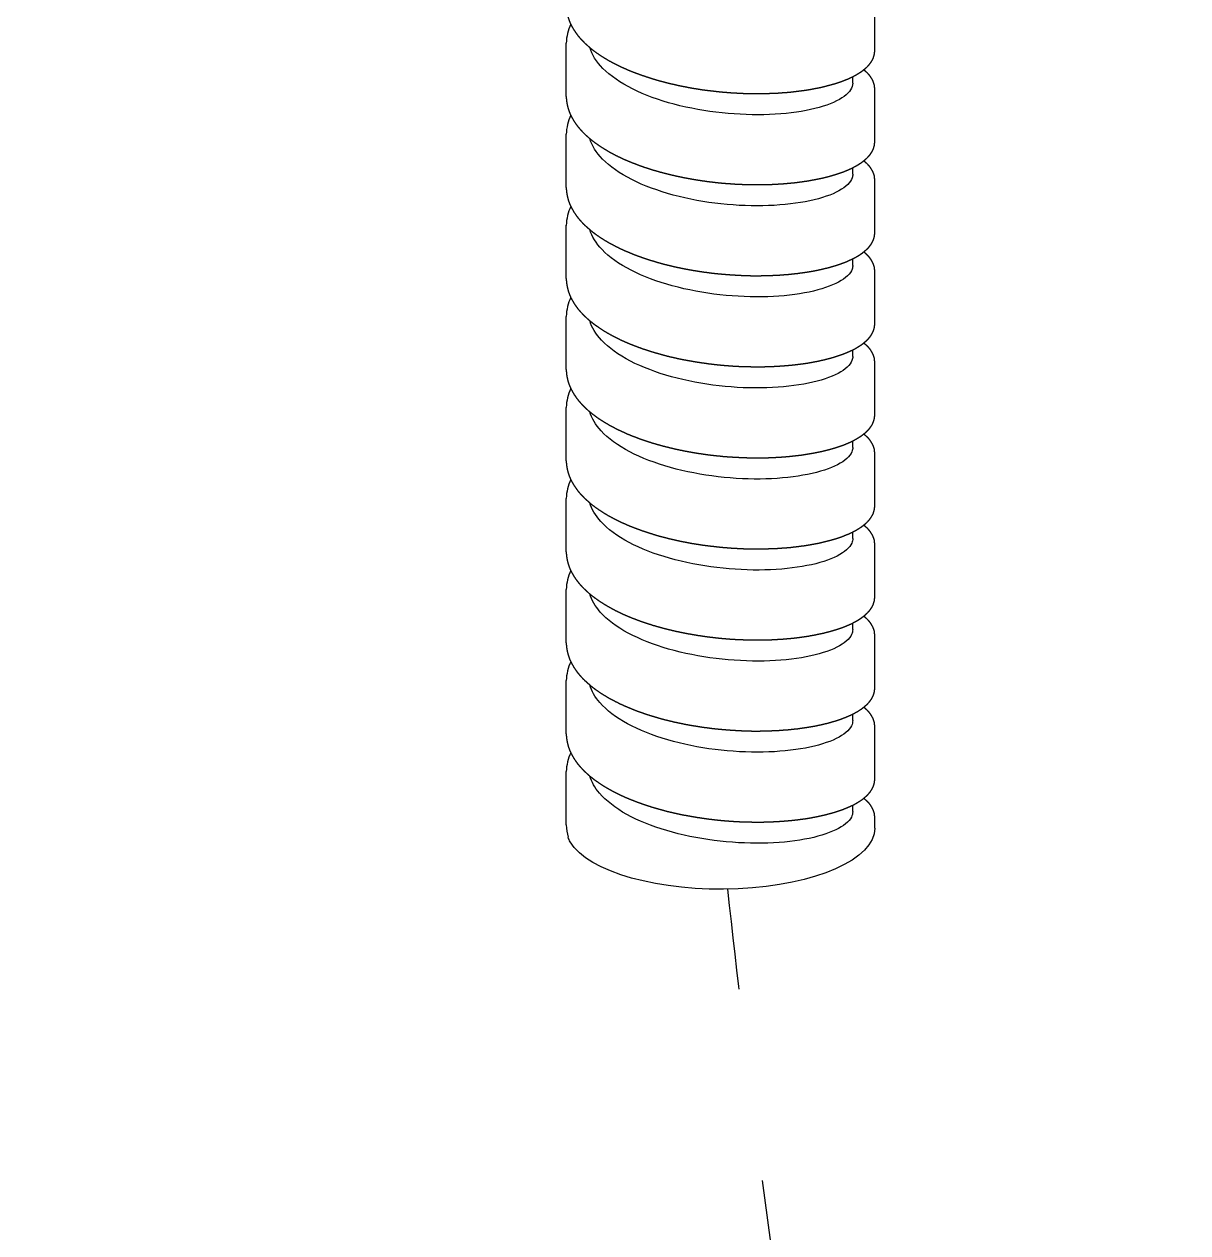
# Model space of a CAD drawing. Header units: millimetres. Extents: x 5066 to 5486, y -1867 to -1273.
# Drawn here: x 5224.64 to 5235.2, y -1624.39 to -1613.42 of the extents above; entities that cross this region are included whole.
import ezdxf

# ---------------------------------------------------------------- set-up
doc = ezdxf.new("R2010")
doc.units = ezdxf.units.MM
doc.header["$LTSCALE"] = 7
doc.header["$MEASUREMENT"] = 0
doc.linetypes.add('CENTER', pattern=[2, 1.25, -0.25, 0.25, -0.25])
doc.layers.add('CL', color=1, linetype='CENTER')
doc.layers.add('DWG', color=7, linetype='CONTINUOUS')

msp = doc.modelspace()

# ---------------------------------------------------------------- linework, layer by layer
at = {"layer": 'CL', "color": 1, "linetype": 'CENTER'}
msp.add_spline([(5221.619, -1755.515), (5224.422, -1775.942), (5253.464, -1764.616), (5258.08, -1696.791), (5231.299, -1623.625), (5231.025, -1621.271)], degree=3, dxfattribs=at)
at = {"layer": 'DWG'}
for p, q in [((5232.359, -1613.662), (5232.359, -1613.179)), ((5229.559, -1614.076), (5229.559, -1613.592)), ((5232.159, -1613.956), (5232.159, -1613.896)), ((5232.359, -1614.489), (5232.359, -1614.006)), ((5229.559, -1614.902), (5229.559, -1614.419)), ((5232.159, -1614.782), (5232.159, -1614.723)), ((5232.359, -1615.316), (5232.359, -1614.832)), ((5229.559, -1615.729), (5229.559, -1615.245)), ((5232.159, -1615.609), (5232.159, -1615.549)), ((5232.359, -1616.142), (5232.359, -1615.659)), ((5229.559, -1616.555), (5229.559, -1616.072)), ((5232.159, -1616.435), (5232.159, -1616.376)), ((5232.359, -1616.969), (5232.359, -1616.485)), ((5229.559, -1617.382), (5229.559, -1616.899)), ((5232.159, -1617.262), (5232.159, -1617.202)), ((5232.359, -1617.795), (5232.359, -1617.312)), ((5229.559, -1618.209), (5229.559, -1617.725)), ((5232.159, -1618.089), (5232.159, -1618.029)), ((5232.359, -1618.622), (5232.359, -1618.139)), ((5229.559, -1619.035), (5229.559, -1618.552)), ((5232.159, -1618.915), (5232.159, -1618.856)), ((5232.359, -1619.449), (5232.359, -1618.965)), ((5229.559, -1619.862), (5229.559, -1619.378)), ((5232.159, -1619.742), (5232.159, -1619.682)), ((5232.359, -1620.275), (5232.359, -1619.792)), ((5229.559, -1620.688), (5229.559, -1620.205)), ((5232.159, -1620.568), (5232.159, -1620.509)), ((5232.359, -1620.718), (5232.359, -1620.618))]:
    msp.add_line(p, q, dxfattribs=at)
for centre, radius, start, end in [((5229.959, -1613.596), 0.4, 153.9251, 179.4088), ((5229.959, -1614.423), 0.4, 153.9251, 179.4088), ((5229.959, -1615.25), 0.4, 153.9251, 179.4088), ((5229.959, -1616.076), 0.4, 153.9251, 179.4088), ((5229.959, -1616.903), 0.4, 153.9251, 179.4088), ((5229.959, -1617.729), 0.4, 153.9251, 179.4088), ((5229.959, -1618.556), 0.4, 153.9251, 179.4088), ((5229.959, -1619.383), 0.4, 153.9251, 179.4088), ((5229.959, -1620.209), 0.4, 153.9251, 179.4088), ((5229.941, -1620.687), 0.382, 180.1448, 197.3432)]:
    msp.add_arc(centre, radius, start, end, dxfattribs=at)
at = {"layer": 'DWG', "extrusion": (0, 0, -1)}
msp.add_ellipse((5230.959, -1620.718), major_axis=(-1.4, 0), ratio=0.395546, start_param=3.141593, end_param=6.056049, dxfattribs=at)
at = {"layer": 'DWG'}
for points, degree, knots in [([(5229.559, -1613.249), (5229.559, -1613.268), (5229.561, -1613.287), (5229.563, -1613.305), (5229.567, -1613.324), (5229.571, -1613.343), (5229.576, -1613.361), (5229.582, -1613.38), (5229.589, -1613.398), (5229.597, -1613.416), (5229.606, -1613.434), (5229.616, -1613.452), (5229.626, -1613.469), (5229.638, -1613.487), (5229.65, -1613.504), (5229.663, -1613.522), (5229.677, -1613.539), (5229.692, -1613.556), (5229.708, -1613.572), (5229.724, -1613.589), (5229.742, -1613.605), (5229.76, -1613.621), (5229.778, -1613.637), (5229.798, -1613.653), (5229.818, -1613.668), (5229.839, -1613.683), (5229.86, -1613.697), (5229.882, -1613.712), (5229.905, -1613.726), (5229.928, -1613.74), (5229.952, -1613.754), (5229.977, -1613.767), (5230.002, -1613.78), (5230.028, -1613.793), (5230.054, -1613.806), (5230.081, -1613.818), (5230.108, -1613.83), (5230.136, -1613.842), (5230.165, -1613.853), (5230.194, -1613.865), (5230.223, -1613.875), (5230.253, -1613.886), (5230.284, -1613.896), (5230.315, -1613.906), (5230.346, -1613.916), (5230.378, -1613.926), (5230.41, -1613.935), (5230.442, -1613.943), (5230.475, -1613.952), (5230.508, -1613.96), (5230.541, -1613.967), (5230.574, -1613.975), (5230.607, -1613.982), (5230.641, -1613.988), (5230.675, -1613.995), (5230.709, -1614.001), (5230.743, -1614.006), (5230.777, -1614.012), (5230.812, -1614.017), (5230.846, -1614.021), (5230.881, -1614.025), (5230.915, -1614.029), (5230.95, -1614.033), (5230.984, -1614.036), (5231.022, -1614.039), (5231.059, -1614.042), (5231.096, -1614.044), (5231.133, -1614.046), (5231.17, -1614.048), (5231.207, -1614.049), (5231.243, -1614.049), (5231.28, -1614.05), (5231.316, -1614.05), (5231.352, -1614.049), (5231.387, -1614.048), (5231.422, -1614.047), (5231.457, -1614.046), (5231.492, -1614.044), (5231.526, -1614.041), (5231.56, -1614.039), (5231.593, -1614.036), (5231.626, -1614.032), (5231.658, -1614.028), (5231.69, -1614.024), (5231.722, -1614.02), (5231.753, -1614.015), (5231.783, -1614.01), (5231.812, -1614.004), (5231.841, -1613.999), (5231.87, -1613.993), (5231.898, -1613.986), (5231.925, -1613.979), (5231.952, -1613.972), (5231.977, -1613.965), (5232.003, -1613.958), (5232.027, -1613.95), (5232.051, -1613.942), (5232.074, -1613.933), (5232.096, -1613.924), (5232.117, -1613.916), (5232.138, -1613.906), (5232.158, -1613.897), (5232.177, -1613.887), (5232.195, -1613.877), (5232.212, -1613.866), (5232.229, -1613.856), (5232.245, -1613.845), (5232.259, -1613.834), (5232.273, -1613.822), (5232.286, -1613.811), (5232.298, -1613.799), (5232.309, -1613.786), (5232.318, -1613.775), (5232.326, -1613.763), (5232.334, -1613.751), (5232.34, -1613.739), (5232.346, -1613.727), (5232.35, -1613.714), (5232.354, -1613.701), (5232.357, -1613.688), (5232.358, -1613.675), (5232.359, -1613.662)], 1, [0, 0, 0.175845, 0.351689, 0.527534, 0.703378, 0.879223, 1.055067, 1.230912, 1.406757, 1.582601, 1.758446, 1.93429, 2.110135, 2.287598, 2.465062, 2.642525, 2.819989, 2.997452, 3.174916, 3.35238, 3.529843, 3.707307, 3.88477, 4.062234, 4.239697, 4.41456, 4.589423, 4.764285, 4.939148, 5.114011, 5.288874, 5.463736, 5.638599, 5.813462, 5.988325, 6.163187, 6.33805, 6.512913, 6.688138, 6.863362, 7.038587, 7.213812, 7.389037, 7.564262, 7.739487, 7.914711, 8.089936, 8.265161, 8.440386, 8.615611, 8.790836, 8.964126, 9.137416, 9.310706, 9.483996, 9.657286, 9.830576, 10.003866, 10.177156, 10.350446, 10.523736, 10.697026, 10.870316, 11.043606, 11.230218, 11.41683, 11.603442, 11.790054, 11.976666, 12.163278, 12.349889, 12.536501, 12.723113, 12.909725, 13.096337, 13.282949, 13.469353, 13.655757, 13.842161, 14.028565, 14.214969, 14.401374, 14.587778, 14.774182, 14.960586, 15.14699, 15.333394, 15.519798, 15.707045, 15.894291, 16.081538, 16.268784, 16.456031, 16.643277, 16.830524, 17.01777, 17.205017, 17.392263, 17.57951, 17.766756, 17.957056, 18.147355, 18.337654, 18.527954, 18.718253, 18.908552, 19.098852, 19.289151, 19.47945, 19.66975, 19.860049, 20.050348, 20.222322, 20.394295, 20.566269, 20.738242, 20.910216, 21.082189, 21.254163, 21.426136, 21.59811, 21.770083, 21.770083]), ([(5232.159, -1613.956), (5232.159, -1613.965), (5232.151, -1614.017), (5232.063, -1614.108), (5231.795, -1614.203), (5231.415, -1614.25), (5230.973, -1614.236), (5230.529, -1614.157), (5230.143, -1614.016), (5229.877, -1613.834), (5229.791, -1613.697), (5229.772, -1613.632)], 3, [58.612776, 58.612776, 58.612776, 58.612776, 58.695837, 59.064993, 59.434149, 59.803305, 60.172462, 60.541618, 60.910774, 61.27993, 61.606565, 61.606565, 61.606565, 61.606565]), ([(5232.359, -1614.006), (5232.358, -1613.993), (5232.357, -1613.981), (5232.355, -1613.969), (5232.351, -1613.957), (5232.347, -1613.945), (5232.342, -1613.933), (5232.336, -1613.921), (5232.329, -1613.91), (5232.322, -1613.899), (5232.314, -1613.888), (5232.305, -1613.877), (5232.295, -1613.866), (5232.283, -1613.855), (5232.271, -1613.844), (5232.259, -1613.834)], 1, [0, 0, 0.162538, 0.325076, 0.487615, 0.650153, 0.812691, 0.975229, 1.137767, 1.300306, 1.462844, 1.625382, 1.78792, 1.964575, 2.141229, 2.317883, 2.4851, 2.4851]), ([(5229.559, -1614.076), (5229.559, -1614.094), (5229.561, -1614.113), (5229.563, -1614.132), (5229.567, -1614.151), (5229.571, -1614.169), (5229.576, -1614.188), (5229.582, -1614.206), (5229.589, -1614.224), (5229.597, -1614.243), (5229.606, -1614.261), (5229.616, -1614.278), (5229.626, -1614.296), (5229.638, -1614.314), (5229.65, -1614.331), (5229.663, -1614.348), (5229.677, -1614.365), (5229.692, -1614.382), (5229.708, -1614.399), (5229.724, -1614.415), (5229.742, -1614.432), (5229.76, -1614.448), (5229.778, -1614.464), (5229.798, -1614.479), (5229.818, -1614.494), (5229.839, -1614.509), (5229.86, -1614.524), (5229.882, -1614.538), (5229.905, -1614.552), (5229.928, -1614.566), (5229.952, -1614.58), (5229.977, -1614.594), (5230.002, -1614.607), (5230.028, -1614.62), (5230.054, -1614.632), (5230.081, -1614.645), (5230.108, -1614.657), (5230.136, -1614.668), (5230.165, -1614.68), (5230.194, -1614.691), (5230.223, -1614.702), (5230.253, -1614.713), (5230.284, -1614.723), (5230.315, -1614.733), (5230.346, -1614.743), (5230.378, -1614.752), (5230.41, -1614.761), (5230.442, -1614.77), (5230.475, -1614.778), (5230.508, -1614.786), (5230.541, -1614.794), (5230.574, -1614.801), (5230.607, -1614.808), (5230.641, -1614.815), (5230.675, -1614.821), (5230.709, -1614.827), (5230.743, -1614.833), (5230.777, -1614.838), (5230.812, -1614.843), (5230.846, -1614.848), (5230.881, -1614.852), (5230.915, -1614.856), (5230.95, -1614.86), (5230.984, -1614.863), (5231.022, -1614.866), (5231.059, -1614.868), (5231.096, -1614.871), (5231.133, -1614.873), (5231.17, -1614.874), (5231.207, -1614.875), (5231.243, -1614.876), (5231.28, -1614.876), (5231.316, -1614.876), (5231.352, -1614.876), (5231.387, -1614.875), (5231.422, -1614.874), (5231.457, -1614.872), (5231.492, -1614.87), (5231.526, -1614.868), (5231.56, -1614.865), (5231.593, -1614.862), (5231.626, -1614.859), (5231.658, -1614.855), (5231.69, -1614.851), (5231.722, -1614.846), (5231.753, -1614.842), (5231.783, -1614.836), (5231.812, -1614.831), (5231.841, -1614.825), (5231.87, -1614.819), (5231.898, -1614.813), (5231.925, -1614.806), (5231.952, -1614.799), (5231.977, -1614.792), (5232.003, -1614.784), (5232.027, -1614.776), (5232.051, -1614.768), (5232.074, -1614.76), (5232.096, -1614.751), (5232.117, -1614.742), (5232.138, -1614.733), (5232.158, -1614.723), (5232.177, -1614.713), (5232.195, -1614.703), (5232.212, -1614.693), (5232.229, -1614.682), (5232.245, -1614.671), (5232.259, -1614.66), (5232.273, -1614.649), (5232.286, -1614.637), (5232.298, -1614.625), (5232.309, -1614.613), (5232.318, -1614.602), (5232.326, -1614.59), (5232.334, -1614.578), (5232.34, -1614.566), (5232.346, -1614.553), (5232.35, -1614.541), (5232.354, -1614.528), (5232.357, -1614.515), (5232.358, -1614.502), (5232.359, -1614.489)], 1, [0, 0, 0.175845, 0.351689, 0.527534, 0.703379, 0.879223, 1.055068, 1.230913, 1.406757, 1.582602, 1.758447, 1.934291, 2.110136, 2.2876, 2.465063, 2.642527, 2.81999, 2.997454, 3.174917, 3.352381, 3.529844, 3.707308, 3.884771, 4.062235, 4.239698, 4.414561, 4.589424, 4.764287, 4.939149, 5.114012, 5.288875, 5.463738, 5.6386, 5.813463, 5.988326, 6.163189, 6.338051, 6.512914, 6.688139, 6.863364, 7.038589, 7.213813, 7.389038, 7.564263, 7.739488, 7.914713, 8.089938, 8.265162, 8.440387, 8.615612, 8.790837, 8.964127, 9.137417, 9.310707, 9.483997, 9.657287, 9.830577, 10.003867, 10.177157, 10.350447, 10.523737, 10.697027, 10.870317, 11.043607, 11.230219, 11.416831, 11.603443, 11.790055, 11.976667, 12.163279, 12.349891, 12.536503, 12.723115, 12.909726, 13.096338, 13.28295, 13.469354, 13.655758, 13.842163, 14.028567, 14.214971, 14.401375, 14.587779, 14.774183, 14.960587, 15.146991, 15.333395, 15.5198, 15.707046, 15.894293, 16.081539, 16.268786, 16.456032, 16.643279, 16.830525, 17.017772, 17.205018, 17.392265, 17.579511, 17.766758, 17.957057, 18.147356, 18.337656, 18.527955, 18.718254, 18.908554, 19.098853, 19.289152, 19.479452, 19.669751, 19.86005, 20.05035, 20.222323, 20.394296, 20.56627, 20.738243, 20.910217, 21.08219, 21.254163, 21.426137, 21.59811, 21.770083, 21.770083]), ([(5232.159, -1614.782), (5232.159, -1614.793), (5232.151, -1614.845), (5232.059, -1614.937), (5231.788, -1615.031), (5231.406, -1615.077), (5230.963, -1615.062), (5230.52, -1614.981), (5230.136, -1614.839), (5229.875, -1614.658), (5229.791, -1614.522), (5229.772, -1614.458)], 3, [52.329591, 52.329591, 52.329591, 52.329591, 52.420181, 52.789337, 53.158494, 53.52765, 53.896806, 54.265962, 54.635118, 55.004275, 55.32338, 55.32338, 55.32338, 55.32338]), ([(5232.359, -1614.832), (5232.358, -1614.82), (5232.357, -1614.807), (5232.355, -1614.795), (5232.351, -1614.783), (5232.347, -1614.771), (5232.342, -1614.759), (5232.336, -1614.748), (5232.329, -1614.736), (5232.322, -1614.725), (5232.314, -1614.714), (5232.305, -1614.704), (5232.295, -1614.692), (5232.283, -1614.681), (5232.271, -1614.671), (5232.259, -1614.661)], 1, [0, 0, 0.162538, 0.325077, 0.487615, 0.650153, 0.812691, 0.97523, 1.137768, 1.300306, 1.462845, 1.625383, 1.787921, 1.964576, 2.14123, 2.317884, 2.4851, 2.4851]), ([(5229.559, -1614.902), (5229.559, -1614.921), (5229.561, -1614.94), (5229.563, -1614.958), (5229.567, -1614.977), (5229.571, -1614.996), (5229.576, -1615.014), (5229.582, -1615.033), (5229.589, -1615.051), (5229.597, -1615.069), (5229.606, -1615.087), (5229.616, -1615.105), (5229.626, -1615.123), (5229.638, -1615.14), (5229.65, -1615.158), (5229.663, -1615.175), (5229.677, -1615.192), (5229.692, -1615.209), (5229.708, -1615.226), (5229.724, -1615.242), (5229.742, -1615.258), (5229.76, -1615.274), (5229.778, -1615.29), (5229.798, -1615.306), (5229.818, -1615.321), (5229.839, -1615.336), (5229.86, -1615.35), (5229.882, -1615.365), (5229.905, -1615.379), (5229.928, -1615.393), (5229.952, -1615.407), (5229.977, -1615.42), (5230.002, -1615.433), (5230.028, -1615.446), (5230.054, -1615.459), (5230.081, -1615.471), (5230.108, -1615.483), (5230.136, -1615.495), (5230.165, -1615.507), (5230.194, -1615.518), (5230.223, -1615.529), (5230.253, -1615.539), (5230.284, -1615.55), (5230.315, -1615.56), (5230.346, -1615.569), (5230.378, -1615.579), (5230.41, -1615.588), (5230.442, -1615.597), (5230.475, -1615.605), (5230.508, -1615.613), (5230.541, -1615.621), (5230.574, -1615.628), (5230.607, -1615.635), (5230.641, -1615.642), (5230.675, -1615.648), (5230.709, -1615.654), (5230.743, -1615.659), (5230.777, -1615.665), (5230.812, -1615.67), (5230.846, -1615.674), (5230.881, -1615.679), (5230.915, -1615.683), (5230.95, -1615.686), (5230.984, -1615.689), (5231.022, -1615.692), (5231.059, -1615.695), (5231.096, -1615.697), (5231.133, -1615.699), (5231.17, -1615.701), (5231.207, -1615.702), (5231.243, -1615.703), (5231.28, -1615.703), (5231.316, -1615.703), (5231.352, -1615.702), (5231.387, -1615.702), (5231.422, -1615.7), (5231.457, -1615.699), (5231.492, -1615.697), (5231.526, -1615.694), (5231.56, -1615.692), (5231.593, -1615.689), (5231.626, -1615.685), (5231.658, -1615.682), (5231.69, -1615.677), (5231.722, -1615.673), (5231.753, -1615.668), (5231.783, -1615.663), (5231.812, -1615.658), (5231.841, -1615.652), (5231.87, -1615.646), (5231.898, -1615.639), (5231.925, -1615.633), (5231.952, -1615.626), (5231.977, -1615.618), (5232.003, -1615.611), (5232.027, -1615.603), (5232.051, -1615.595), (5232.074, -1615.586), (5232.096, -1615.578), (5232.117, -1615.569), (5232.138, -1615.559), (5232.158, -1615.55), (5232.177, -1615.54), (5232.195, -1615.53), (5232.212, -1615.52), (5232.229, -1615.509), (5232.245, -1615.498), (5232.259, -1615.487), (5232.273, -1615.475), (5232.286, -1615.464), (5232.298, -1615.452), (5232.309, -1615.44), (5232.318, -1615.428), (5232.326, -1615.417), (5232.334, -1615.405), (5232.34, -1615.392), (5232.346, -1615.38), (5232.35, -1615.367), (5232.354, -1615.355), (5232.357, -1615.342), (5232.358, -1615.329), (5232.359, -1615.316)], 1, [0, 0, 0.175845, 0.35169, 0.527534, 0.703379, 0.879224, 1.055069, 1.230913, 1.406758, 1.582603, 1.758448, 1.934292, 2.110137, 2.287601, 2.465064, 2.642528, 2.819991, 2.997455, 3.174918, 3.352382, 3.529846, 3.707309, 3.884773, 4.062236, 4.2397, 4.414562, 4.589425, 4.764288, 4.939151, 5.114013, 5.288876, 5.463739, 5.638602, 5.813464, 5.988327, 6.16319, 6.338053, 6.512915, 6.68814, 6.863365, 7.03859, 7.213815, 7.389039, 7.564264, 7.739489, 7.914714, 8.089939, 8.265164, 8.440388, 8.615613, 8.790838, 8.964128, 9.137418, 9.310708, 9.483998, 9.657288, 9.830578, 10.003868, 10.177158, 10.350448, 10.523739, 10.697029, 10.870319, 11.043609, 11.230221, 11.416832, 11.603444, 11.790056, 11.976668, 12.16328, 12.349892, 12.536504, 12.723116, 12.909728, 13.09634, 13.282951, 13.469356, 13.65576, 13.842164, 14.028568, 14.214972, 14.401376, 14.58778, 14.774184, 14.960588, 15.146993, 15.333397, 15.519801, 15.707047, 15.894294, 16.08154, 16.268787, 16.456033, 16.64328, 16.830526, 17.017773, 17.205019, 17.392266, 17.579512, 17.766759, 17.957058, 18.147358, 18.337657, 18.527956, 18.718256, 18.908555, 19.098854, 19.289154, 19.479453, 19.669752, 19.860052, 20.050351, 20.222324, 20.394297, 20.566271, 20.738244, 20.910217, 21.08219, 21.254164, 21.426137, 21.59811, 21.770083, 21.770083]), ([(5232.159, -1615.609), (5232.159, -1615.62), (5232.15, -1615.674), (5232.055, -1615.766), (5231.781, -1615.859), (5231.397, -1615.904), (5230.954, -1615.887), (5230.511, -1615.805), (5230.129, -1615.662), (5229.873, -1615.481), (5229.79, -1615.347), (5229.772, -1615.285)], 3, [46.046406, 46.046406, 46.046406, 46.046406, 46.144526, 46.513682, 46.882838, 47.251994, 47.621151, 47.990307, 48.359463, 48.728619, 49.040194, 49.040194, 49.040194, 49.040194]), ([(5232.359, -1615.659), (5232.358, -1615.646), (5232.357, -1615.634), (5232.355, -1615.622), (5232.351, -1615.61), (5232.347, -1615.598), (5232.342, -1615.586), (5232.336, -1615.574), (5232.329, -1615.563), (5232.322, -1615.552), (5232.314, -1615.541), (5232.305, -1615.53), (5232.295, -1615.519), (5232.283, -1615.508), (5232.271, -1615.497), (5232.259, -1615.487)], 1, [0, 0, 0.162538, 0.325077, 0.487615, 0.650153, 0.812692, 0.97523, 1.137769, 1.300307, 1.462845, 1.625384, 1.787922, 1.964576, 2.141231, 2.317885, 2.4851, 2.4851]), ([(5229.559, -1615.729), (5229.559, -1615.748), (5229.561, -1615.766), (5229.563, -1615.785), (5229.567, -1615.804), (5229.571, -1615.822), (5229.576, -1615.841), (5229.582, -1615.859), (5229.589, -1615.878), (5229.597, -1615.896), (5229.606, -1615.914), (5229.616, -1615.932), (5229.626, -1615.949), (5229.638, -1615.967), (5229.65, -1615.984), (5229.663, -1616.002), (5229.677, -1616.019), (5229.692, -1616.035), (5229.708, -1616.052), (5229.724, -1616.069), (5229.742, -1616.085), (5229.76, -1616.101), (5229.778, -1616.117), (5229.798, -1616.132), (5229.818, -1616.148), (5229.839, -1616.162), (5229.86, -1616.177), (5229.882, -1616.192), (5229.905, -1616.206), (5229.928, -1616.22), (5229.952, -1616.233), (5229.977, -1616.247), (5230.002, -1616.26), (5230.028, -1616.273), (5230.054, -1616.286), (5230.081, -1616.298), (5230.108, -1616.31), (5230.136, -1616.322), (5230.165, -1616.333), (5230.194, -1616.344), (5230.223, -1616.355), (5230.253, -1616.366), (5230.284, -1616.376), (5230.315, -1616.386), (5230.346, -1616.396), (5230.378, -1616.405), (5230.41, -1616.414), (5230.442, -1616.423), (5230.475, -1616.432), (5230.508, -1616.44), (5230.541, -1616.447), (5230.574, -1616.455), (5230.607, -1616.462), (5230.641, -1616.468), (5230.675, -1616.474), (5230.709, -1616.48), (5230.743, -1616.486), (5230.777, -1616.491), (5230.812, -1616.496), (5230.846, -1616.501), (5230.881, -1616.505), (5230.915, -1616.509), (5230.95, -1616.513), (5230.984, -1616.516), (5231.022, -1616.519), (5231.059, -1616.522), (5231.096, -1616.524), (5231.133, -1616.526), (5231.17, -1616.527), (5231.207, -1616.528), (5231.243, -1616.529), (5231.28, -1616.53), (5231.316, -1616.529), (5231.352, -1616.529), (5231.387, -1616.528), (5231.422, -1616.527), (5231.457, -1616.525), (5231.492, -1616.523), (5231.526, -1616.521), (5231.56, -1616.518), (5231.593, -1616.515), (5231.626, -1616.512), (5231.658, -1616.508), (5231.69, -1616.504), (5231.722, -1616.5), (5231.753, -1616.495), (5231.783, -1616.49), (5231.812, -1616.484), (5231.841, -1616.479), (5231.87, -1616.472), (5231.898, -1616.466), (5231.925, -1616.459), (5231.952, -1616.452), (5231.977, -1616.445), (5232.003, -1616.437), (5232.027, -1616.429), (5232.051, -1616.421), (5232.074, -1616.413), (5232.096, -1616.404), (5232.117, -1616.395), (5232.138, -1616.386), (5232.158, -1616.377), (5232.177, -1616.367), (5232.195, -1616.357), (5232.212, -1616.346), (5232.229, -1616.336), (5232.245, -1616.325), (5232.259, -1616.314), (5232.273, -1616.302), (5232.286, -1616.29), (5232.298, -1616.278), (5232.309, -1616.266), (5232.318, -1616.255), (5232.326, -1616.243), (5232.334, -1616.231), (5232.34, -1616.219), (5232.346, -1616.207), (5232.35, -1616.194), (5232.354, -1616.181), (5232.357, -1616.168), (5232.358, -1616.155), (5232.359, -1616.142)], 1, [0, 0, 0.175845, 0.35169, 0.527535, 0.703379, 0.879224, 1.055069, 1.230914, 1.406759, 1.582604, 1.758449, 1.934294, 2.110138, 2.287602, 2.465065, 2.642529, 2.819993, 2.997456, 3.17492, 3.352383, 3.529847, 3.70731, 3.884774, 4.062237, 4.239701, 4.414564, 4.589426, 4.764289, 4.939152, 5.114015, 5.288877, 5.46374, 5.638603, 5.813466, 5.988328, 6.163191, 6.338054, 6.512917, 6.688141, 6.863366, 7.038591, 7.213816, 7.389041, 7.564265, 7.73949, 7.914715, 8.08994, 8.265165, 8.44039, 8.615614, 8.790839, 8.964129, 9.137419, 9.310709, 9.483999, 9.65729, 9.83058, 10.00387, 10.17716, 10.35045, 10.52374, 10.69703, 10.87032, 11.04361, 11.230222, 11.416834, 11.603446, 11.790057, 11.976669, 12.163281, 12.349893, 12.536505, 12.723117, 12.909729, 13.096341, 13.282953, 13.469357, 13.655761, 13.842165, 14.028569, 14.214973, 14.401377, 14.587781, 14.774186, 14.96059, 15.146994, 15.333398, 15.519802, 15.707049, 15.894295, 16.081542, 16.268788, 16.456035, 16.643281, 16.830528, 17.017774, 17.205021, 17.392267, 17.579514, 17.76676, 17.957059, 18.147359, 18.337658, 18.527957, 18.718257, 18.908556, 19.098855, 19.289155, 19.479454, 19.669753, 19.860053, 20.050352, 20.222325, 20.394298, 20.566272, 20.738245, 20.910218, 21.082191, 21.254164, 21.426137, 21.59811, 21.770083, 21.770083]), ([(5232.159, -1616.435), (5232.159, -1616.448), (5232.149, -1616.502), (5232.051, -1616.595), (5231.775, -1616.687), (5231.389, -1616.731), (5230.945, -1616.713), (5230.503, -1616.63), (5230.122, -1616.486), (5229.87, -1616.305), (5229.79, -1616.172), (5229.772, -1616.111)], 3, [39.76322, 39.76322, 39.76322, 39.76322, 39.86887, 40.238026, 40.607183, 40.976339, 41.345495, 41.714651, 42.083807, 42.452964, 42.757009, 42.757009, 42.757009, 42.757009]), ([(5232.359, -1616.485), (5232.358, -1616.473), (5232.357, -1616.461), (5232.355, -1616.448), (5232.351, -1616.436), (5232.347, -1616.424), (5232.342, -1616.413), (5232.336, -1616.401), (5232.329, -1616.39), (5232.322, -1616.378), (5232.314, -1616.367), (5232.305, -1616.357), (5232.295, -1616.346), (5232.283, -1616.335), (5232.271, -1616.324), (5232.259, -1616.314)], 1, [0, 0, 0.162538, 0.325077, 0.487615, 0.650154, 0.812692, 0.975231, 1.137769, 1.300308, 1.462846, 1.625385, 1.787923, 1.964577, 2.141232, 2.317886, 2.4851, 2.4851]), ([(5229.559, -1616.555), (5229.559, -1616.574), (5229.561, -1616.593), (5229.563, -1616.612), (5229.567, -1616.63), (5229.571, -1616.649), (5229.576, -1616.668), (5229.582, -1616.686), (5229.589, -1616.704), (5229.597, -1616.722), (5229.606, -1616.74), (5229.616, -1616.758), (5229.626, -1616.776), (5229.638, -1616.793), (5229.65, -1616.811), (5229.663, -1616.828), (5229.677, -1616.845), (5229.692, -1616.862), (5229.708, -1616.879), (5229.724, -1616.895), (5229.742, -1616.912), (5229.76, -1616.928), (5229.778, -1616.943), (5229.798, -1616.959), (5229.818, -1616.974), (5229.839, -1616.989), (5229.86, -1617.004), (5229.882, -1617.018), (5229.905, -1617.032), (5229.928, -1617.046), (5229.952, -1617.06), (5229.977, -1617.073), (5230.002, -1617.087), (5230.028, -1617.1), (5230.054, -1617.112), (5230.081, -1617.124), (5230.108, -1617.137), (5230.136, -1617.148), (5230.165, -1617.16), (5230.194, -1617.171), (5230.223, -1617.182), (5230.253, -1617.193), (5230.284, -1617.203), (5230.315, -1617.213), (5230.346, -1617.223), (5230.378, -1617.232), (5230.41, -1617.241), (5230.442, -1617.25), (5230.475, -1617.258), (5230.508, -1617.266), (5230.541, -1617.274), (5230.574, -1617.281), (5230.607, -1617.288), (5230.641, -1617.295), (5230.675, -1617.301), (5230.709, -1617.307), (5230.743, -1617.313), (5230.777, -1617.318), (5230.812, -1617.323), (5230.846, -1617.328), (5230.881, -1617.332), (5230.915, -1617.336), (5230.95, -1617.339), (5230.984, -1617.343), (5231.022, -1617.346), (5231.059, -1617.348), (5231.096, -1617.351), (5231.133, -1617.352), (5231.17, -1617.354), (5231.207, -1617.355), (5231.243, -1617.356), (5231.28, -1617.356), (5231.316, -1617.356), (5231.352, -1617.356), (5231.387, -1617.355), (5231.422, -1617.354), (5231.457, -1617.352), (5231.492, -1617.35), (5231.526, -1617.348), (5231.56, -1617.345), (5231.593, -1617.342), (5231.626, -1617.338), (5231.658, -1617.335), (5231.69, -1617.331), (5231.722, -1617.326), (5231.753, -1617.321), (5231.783, -1617.316), (5231.812, -1617.311), (5231.841, -1617.305), (5231.87, -1617.299), (5231.898, -1617.293), (5231.925, -1617.286), (5231.952, -1617.279), (5231.977, -1617.272), (5232.003, -1617.264), (5232.027, -1617.256), (5232.051, -1617.248), (5232.074, -1617.24), (5232.096, -1617.231), (5232.117, -1617.222), (5232.138, -1617.213), (5232.158, -1617.203), (5232.177, -1617.193), (5232.195, -1617.183), (5232.212, -1617.173), (5232.229, -1617.162), (5232.245, -1617.151), (5232.259, -1617.14), (5232.273, -1617.129), (5232.286, -1617.117), (5232.298, -1617.105), (5232.309, -1617.093), (5232.318, -1617.081), (5232.326, -1617.07), (5232.334, -1617.058), (5232.34, -1617.046), (5232.346, -1617.033), (5232.35, -1617.021), (5232.354, -1617.008), (5232.357, -1616.995), (5232.358, -1616.982), (5232.359, -1616.969)], 1, [0, 0, 0.175845, 0.35169, 0.527535, 0.70338, 0.879225, 1.05507, 1.230915, 1.40676, 1.582605, 1.75845, 1.934295, 2.11014, 2.287603, 2.465067, 2.64253, 2.819994, 2.997457, 3.174921, 3.352384, 3.529848, 3.707311, 3.884775, 4.062238, 4.239702, 4.414565, 4.589428, 4.76429, 4.939153, 5.114016, 5.288878, 5.463741, 5.638604, 5.813467, 5.988329, 6.163192, 6.338055, 6.512918, 6.688143, 6.863367, 7.038592, 7.213817, 7.389042, 7.564267, 7.739492, 7.914716, 8.089941, 8.265166, 8.440391, 8.615616, 8.79084, 8.964131, 9.137421, 9.310711, 9.484001, 9.657291, 9.830581, 10.003871, 10.177161, 10.350451, 10.523741, 10.697031, 10.870321, 11.043611, 11.230223, 11.416835, 11.603447, 11.790059, 11.97667, 12.163282, 12.349894, 12.536506, 12.723118, 12.90973, 13.096342, 13.282954, 13.469358, 13.655762, 13.842166, 14.02857, 14.214974, 14.401378, 14.587783, 14.774187, 14.960591, 15.146995, 15.333399, 15.519803, 15.70705, 15.894296, 16.081543, 16.268789, 16.456036, 16.643282, 16.830529, 17.017775, 17.205022, 17.392268, 17.579515, 17.766761, 17.957061, 18.14736, 18.337659, 18.527959, 18.718258, 18.908557, 19.098857, 19.289156, 19.479455, 19.669755, 19.860054, 20.050353, 20.222326, 20.394299, 20.566272, 20.738245, 20.910218, 21.082191, 21.254164, 21.426137, 21.59811, 21.770083, 21.770083]), ([(5232.159, -1617.262), (5232.159, -1617.275), (5232.148, -1617.33), (5232.046, -1617.424), (5231.768, -1617.515), (5231.38, -1617.558), (5230.936, -1617.538), (5230.494, -1617.454), (5230.116, -1617.309), (5229.868, -1617.129), (5229.79, -1616.997), (5229.772, -1616.938)], 3, [33.480035, 33.480035, 33.480035, 33.480035, 33.593215, 33.962371, 34.331527, 34.700683, 35.06984, 35.438996, 35.808152, 36.177308, 36.473824, 36.473824, 36.473824, 36.473824]), ([(5232.359, -1617.312), (5232.358, -1617.3), (5232.357, -1617.287), (5232.355, -1617.275), (5232.351, -1617.263), (5232.347, -1617.251), (5232.342, -1617.239), (5232.336, -1617.228), (5232.329, -1617.216), (5232.322, -1617.205), (5232.314, -1617.194), (5232.305, -1617.183), (5232.295, -1617.172), (5232.283, -1617.161), (5232.271, -1617.15), (5232.259, -1617.14)], 1, [0, 0, 0.162539, 0.325077, 0.487616, 0.650154, 0.812693, 0.975231, 1.13777, 1.300308, 1.462847, 1.625385, 1.787924, 1.964578, 2.141233, 2.317887, 2.4851, 2.4851]), ([(5229.559, -1617.382), (5229.559, -1617.401), (5229.561, -1617.42), (5229.563, -1617.438), (5229.567, -1617.457), (5229.571, -1617.476), (5229.576, -1617.494), (5229.582, -1617.513), (5229.589, -1617.531), (5229.597, -1617.549), (5229.606, -1617.567), (5229.616, -1617.585), (5229.626, -1617.602), (5229.638, -1617.62), (5229.65, -1617.637), (5229.663, -1617.655), (5229.677, -1617.672), (5229.692, -1617.689), (5229.708, -1617.705), (5229.724, -1617.722), (5229.742, -1617.738), (5229.76, -1617.754), (5229.778, -1617.77), (5229.798, -1617.786), (5229.818, -1617.801), (5229.839, -1617.816), (5229.86, -1617.83), (5229.882, -1617.845), (5229.905, -1617.859), (5229.928, -1617.873), (5229.952, -1617.887), (5229.977, -1617.9), (5230.002, -1617.913), (5230.028, -1617.926), (5230.054, -1617.939), (5230.081, -1617.951), (5230.108, -1617.963), (5230.136, -1617.975), (5230.165, -1617.986), (5230.194, -1617.998), (5230.223, -1618.008), (5230.253, -1618.019), (5230.284, -1618.029), (5230.315, -1618.039), (5230.346, -1618.049), (5230.378, -1618.059), (5230.41, -1618.068), (5230.442, -1618.076), (5230.475, -1618.085), (5230.508, -1618.093), (5230.541, -1618.1), (5230.574, -1618.108), (5230.607, -1618.115), (5230.641, -1618.121), (5230.675, -1618.128), (5230.709, -1618.134), (5230.743, -1618.139), (5230.777, -1618.145), (5230.812, -1618.15), (5230.846, -1618.154), (5230.881, -1618.158), (5230.915, -1618.162), (5230.95, -1618.166), (5230.984, -1618.169), (5231.022, -1618.172), (5231.059, -1618.175), (5231.096, -1618.177), (5231.133, -1618.179), (5231.17, -1618.181), (5231.207, -1618.182), (5231.243, -1618.182), (5231.28, -1618.183), (5231.316, -1618.183), (5231.352, -1618.182), (5231.387, -1618.181), (5231.422, -1618.18), (5231.457, -1618.179), (5231.492, -1618.177), (5231.526, -1618.174), (5231.56, -1618.172), (5231.593, -1618.169), (5231.626, -1618.165), (5231.658, -1618.161), (5231.69, -1618.157), (5231.722, -1618.153), (5231.753, -1618.148), (5231.783, -1618.143), (5231.812, -1618.137), (5231.841, -1618.132), (5231.87, -1618.126), (5231.898, -1618.119), (5231.925, -1618.112), (5231.952, -1618.105), (5231.977, -1618.098), (5232.003, -1618.091), (5232.027, -1618.083), (5232.051, -1618.075), (5232.074, -1618.066), (5232.096, -1618.057), (5232.117, -1618.049), (5232.138, -1618.039), (5232.158, -1618.03), (5232.177, -1618.02), (5232.195, -1618.01), (5232.212, -1617.999), (5232.229, -1617.989), (5232.245, -1617.978), (5232.259, -1617.967), (5232.273, -1617.955), (5232.286, -1617.944), (5232.298, -1617.932), (5232.309, -1617.919), (5232.318, -1617.908), (5232.326, -1617.896), (5232.334, -1617.884), (5232.34, -1617.872), (5232.346, -1617.86), (5232.35, -1617.847), (5232.354, -1617.834), (5232.357, -1617.821), (5232.358, -1617.808), (5232.359, -1617.795)], 1, [0, 0, 0.175845, 0.35169, 0.527535, 0.70338, 0.879225, 1.05507, 1.230915, 1.40676, 1.582605, 1.758451, 1.934296, 2.110141, 2.287604, 2.465068, 2.642531, 2.819995, 2.997458, 3.174922, 3.352385, 3.529849, 3.707312, 3.884776, 4.06224, 4.239703, 4.414566, 4.589429, 4.764291, 4.939154, 5.114017, 5.28888, 5.463742, 5.638605, 5.813468, 5.988331, 6.163193, 6.338056, 6.512919, 6.688144, 6.863368, 7.038593, 7.213818, 7.389043, 7.564268, 7.739493, 7.914717, 8.089942, 8.265167, 8.440392, 8.615617, 8.790842, 8.964132, 9.137422, 9.310712, 9.484002, 9.657292, 9.830582, 10.003872, 10.177162, 10.350452, 10.523742, 10.697032, 10.870322, 11.043612, 11.230224, 11.416836, 11.603448, 11.79006, 11.976672, 12.163283, 12.349895, 12.536507, 12.723119, 12.909731, 13.096343, 13.282955, 13.469359, 13.655763, 13.842167, 14.028571, 14.214975, 14.40138, 14.587784, 14.774188, 14.960592, 15.146996, 15.3334, 15.519804, 15.707051, 15.894297, 16.081544, 16.26879, 16.456037, 16.643283, 16.83053, 17.017776, 17.205023, 17.392269, 17.579516, 17.766762, 17.957062, 18.147361, 18.33766, 18.52796, 18.718259, 18.908558, 19.098858, 19.289157, 19.479456, 19.669756, 19.860055, 20.050354, 20.222327, 20.3943, 20.566273, 20.738246, 20.910219, 21.082192, 21.254165, 21.426138, 21.598111, 21.770083, 21.770083]), ([(5232.159, -1618.089), (5232.159, -1618.102), (5232.147, -1618.158), (5232.042, -1618.253), (5231.761, -1618.343), (5231.371, -1618.384), (5230.926, -1618.364), (5230.486, -1618.278), (5230.109, -1618.132), (5229.866, -1617.952), (5229.789, -1617.823), (5229.772, -1617.765)], 3, [27.19685, 27.19685, 27.19685, 27.19685, 27.317559, 27.686715, 28.055872, 28.425028, 28.794184, 29.16334, 29.532496, 29.901653, 30.190639, 30.190639, 30.190639, 30.190639]), ([(5232.359, -1618.139), (5232.358, -1618.126), (5232.357, -1618.114), (5232.355, -1618.102), (5232.351, -1618.09), (5232.347, -1618.078), (5232.342, -1618.066), (5232.336, -1618.054), (5232.329, -1618.043), (5232.322, -1618.032), (5232.314, -1618.021), (5232.305, -1618.01), (5232.295, -1617.999), (5232.283, -1617.988), (5232.271, -1617.977), (5232.259, -1617.967)], 1, [0, 0, 0.162539, 0.325077, 0.487616, 0.650154, 0.812693, 0.975232, 1.13777, 1.300309, 1.462848, 1.625386, 1.787925, 1.964579, 2.141234, 2.317888, 2.4851, 2.4851]), ([(5229.559, -1618.209), (5229.559, -1618.227), (5229.561, -1618.246), (5229.563, -1618.265), (5229.567, -1618.284), (5229.571, -1618.302), (5229.576, -1618.321), (5229.582, -1618.339), (5229.589, -1618.357), (5229.597, -1618.376), (5229.606, -1618.394), (5229.616, -1618.411), (5229.626, -1618.429), (5229.638, -1618.447), (5229.65, -1618.464), (5229.663, -1618.481), (5229.677, -1618.498), (5229.692, -1618.515), (5229.708, -1618.532), (5229.724, -1618.548), (5229.742, -1618.565), (5229.76, -1618.581), (5229.778, -1618.597), (5229.798, -1618.612), (5229.818, -1618.627), (5229.839, -1618.642), (5229.86, -1618.657), (5229.882, -1618.671), (5229.905, -1618.686), (5229.928, -1618.699), (5229.952, -1618.713), (5229.977, -1618.727), (5230.002, -1618.74), (5230.028, -1618.753), (5230.054, -1618.765), (5230.081, -1618.778), (5230.108, -1618.79), (5230.136, -1618.801), (5230.165, -1618.813), (5230.194, -1618.824), (5230.223, -1618.835), (5230.253, -1618.846), (5230.284, -1618.856), (5230.315, -1618.866), (5230.346, -1618.876), (5230.378, -1618.885), (5230.41, -1618.894), (5230.442, -1618.903), (5230.475, -1618.911), (5230.508, -1618.919), (5230.541, -1618.927), (5230.574, -1618.934), (5230.607, -1618.941), (5230.641, -1618.948), (5230.675, -1618.954), (5230.709, -1618.96), (5230.743, -1618.966), (5230.777, -1618.971), (5230.812, -1618.976), (5230.846, -1618.981), (5230.881, -1618.985), (5230.915, -1618.989), (5230.95, -1618.993), (5230.984, -1618.996), (5231.022, -1618.999), (5231.059, -1619.002), (5231.096, -1619.004), (5231.133, -1619.006), (5231.17, -1619.007), (5231.207, -1619.008), (5231.243, -1619.009), (5231.28, -1619.009), (5231.316, -1619.009), (5231.352, -1619.009), (5231.387, -1619.008), (5231.422, -1619.007), (5231.457, -1619.005), (5231.492, -1619.003), (5231.526, -1619.001), (5231.56, -1618.998), (5231.593, -1618.995), (5231.626, -1618.992), (5231.658, -1618.988), (5231.69, -1618.984), (5231.722, -1618.979), (5231.753, -1618.975), (5231.783, -1618.969), (5231.812, -1618.964), (5231.841, -1618.958), (5231.87, -1618.952), (5231.898, -1618.946), (5231.925, -1618.939), (5231.952, -1618.932), (5231.977, -1618.925), (5232.003, -1618.917), (5232.027, -1618.909), (5232.051, -1618.901), (5232.074, -1618.893), (5232.096, -1618.884), (5232.117, -1618.875), (5232.138, -1618.866), (5232.158, -1618.856), (5232.177, -1618.846), (5232.195, -1618.836), (5232.212, -1618.826), (5232.229, -1618.815), (5232.245, -1618.804), (5232.259, -1618.793), (5232.273, -1618.782), (5232.286, -1618.77), (5232.298, -1618.758), (5232.309, -1618.746), (5232.318, -1618.735), (5232.326, -1618.723), (5232.334, -1618.711), (5232.34, -1618.699), (5232.346, -1618.686), (5232.35, -1618.674), (5232.354, -1618.661), (5232.357, -1618.648), (5232.358, -1618.635), (5232.359, -1618.622)], 1, [0, 0, 0.175845, 0.35169, 0.527535, 0.703381, 0.879226, 1.055071, 1.230916, 1.406761, 1.582606, 1.758451, 1.934296, 2.110142, 2.287605, 2.465069, 2.642532, 2.819996, 2.997459, 3.174923, 3.352386, 3.52985, 3.707314, 3.884777, 4.062241, 4.239704, 4.414567, 4.58943, 4.764292, 4.939155, 5.114018, 5.288881, 5.463743, 5.638606, 5.813469, 5.988332, 6.163194, 6.338057, 6.51292, 6.688145, 6.86337, 7.038594, 7.213819, 7.389044, 7.564269, 7.739494, 7.914718, 8.089943, 8.265168, 8.440393, 8.615618, 8.790843, 8.964133, 9.137423, 9.310713, 9.484003, 9.657293, 9.830583, 10.003873, 10.177163, 10.350453, 10.523743, 10.697033, 10.870323, 11.043613, 11.230225, 11.416837, 11.603449, 11.790061, 11.976673, 12.163285, 12.349896, 12.536508, 12.72312, 12.909732, 13.096344, 13.282956, 13.46936, 13.655764, 13.842168, 14.028572, 14.214976, 14.401381, 14.587785, 14.774189, 14.960593, 15.146997, 15.333401, 15.519805, 15.707052, 15.894298, 16.081545, 16.268791, 16.456038, 16.643284, 16.830531, 17.017777, 17.205024, 17.39227, 17.579517, 17.766763, 17.957063, 18.147362, 18.337661, 18.527961, 18.71826, 18.908559, 19.098859, 19.289158, 19.479458, 19.669757, 19.860056, 20.050356, 20.222328, 20.394301, 20.566274, 20.738247, 20.910219, 21.082192, 21.254165, 21.426138, 21.598111, 21.770083, 21.770083]), ([(5232.159, -1618.915), (5232.159, -1618.93), (5232.146, -1618.987), (5232.038, -1619.081), (5231.754, -1619.171), (5231.363, -1619.211), (5230.917, -1619.189), (5230.477, -1619.102), (5230.102, -1618.955), (5229.863, -1618.776), (5229.789, -1618.648), (5229.772, -1618.591)], 3, [20.913664, 20.913664, 20.913664, 20.913664, 21.041904, 21.41106, 21.780216, 22.149372, 22.518529, 22.887685, 23.256841, 23.625997, 23.907453, 23.907453, 23.907453, 23.907453]), ([(5232.359, -1618.965), (5232.358, -1618.953), (5232.357, -1618.94), (5232.355, -1618.928), (5232.351, -1618.916), (5232.347, -1618.904), (5232.342, -1618.892), (5232.336, -1618.881), (5232.329, -1618.869), (5232.322, -1618.858), (5232.314, -1618.847), (5232.305, -1618.837), (5232.295, -1618.825), (5232.283, -1618.814), (5232.271, -1618.804), (5232.259, -1618.794)], 1, [0, 0, 0.162539, 0.325077, 0.487616, 0.650155, 0.812694, 0.975232, 1.137771, 1.30031, 1.462848, 1.625387, 1.787926, 1.96458, 2.141235, 2.317889, 2.4851, 2.4851]), ([(5229.559, -1619.035), (5229.559, -1619.054), (5229.561, -1619.073), (5229.563, -1619.091), (5229.567, -1619.11), (5229.571, -1619.129), (5229.576, -1619.147), (5229.582, -1619.166), (5229.589, -1619.184), (5229.597, -1619.202), (5229.606, -1619.22), (5229.616, -1619.238), (5229.626, -1619.256), (5229.638, -1619.273), (5229.65, -1619.291), (5229.663, -1619.308), (5229.677, -1619.325), (5229.692, -1619.342), (5229.708, -1619.359), (5229.724, -1619.375), (5229.742, -1619.391), (5229.76, -1619.407), (5229.778, -1619.423), (5229.798, -1619.439), (5229.818, -1619.454), (5229.839, -1619.469), (5229.86, -1619.484), (5229.882, -1619.498), (5229.905, -1619.512), (5229.928, -1619.526), (5229.952, -1619.54), (5229.977, -1619.553), (5230.002, -1619.566), (5230.028, -1619.579), (5230.054, -1619.592), (5230.081, -1619.604), (5230.108, -1619.616), (5230.136, -1619.628), (5230.165, -1619.64), (5230.194, -1619.651), (5230.223, -1619.662), (5230.253, -1619.672), (5230.284, -1619.683), (5230.315, -1619.693), (5230.346, -1619.702), (5230.378, -1619.712), (5230.41, -1619.721), (5230.442, -1619.73), (5230.475, -1619.738), (5230.508, -1619.746), (5230.541, -1619.754), (5230.574, -1619.761), (5230.607, -1619.768), (5230.641, -1619.775), (5230.675, -1619.781), (5230.709, -1619.787), (5230.743, -1619.792), (5230.777, -1619.798), (5230.812, -1619.803), (5230.846, -1619.807), (5230.881, -1619.812), (5230.915, -1619.816), (5230.95, -1619.819), (5230.984, -1619.822), (5231.022, -1619.825), (5231.059, -1619.828), (5231.096, -1619.83), (5231.133, -1619.832), (5231.17, -1619.834), (5231.207, -1619.835), (5231.243, -1619.836), (5231.28, -1619.836), (5231.316, -1619.836), (5231.352, -1619.835), (5231.387, -1619.835), (5231.422, -1619.833), (5231.457, -1619.832), (5231.492, -1619.83), (5231.526, -1619.827), (5231.56, -1619.825), (5231.593, -1619.822), (5231.626, -1619.818), (5231.658, -1619.815), (5231.69, -1619.81), (5231.722, -1619.806), (5231.753, -1619.801), (5231.783, -1619.796), (5231.812, -1619.791), (5231.841, -1619.785), (5231.87, -1619.779), (5231.898, -1619.772), (5231.925, -1619.766), (5231.952, -1619.759), (5231.977, -1619.751), (5232.003, -1619.744), (5232.027, -1619.736), (5232.051, -1619.728), (5232.074, -1619.719), (5232.096, -1619.711), (5232.117, -1619.702), (5232.138, -1619.692), (5232.158, -1619.683), (5232.177, -1619.673), (5232.195, -1619.663), (5232.212, -1619.653), (5232.229, -1619.642), (5232.245, -1619.631), (5232.259, -1619.62), (5232.273, -1619.608), (5232.286, -1619.597), (5232.298, -1619.585), (5232.309, -1619.573), (5232.318, -1619.561), (5232.326, -1619.55), (5232.334, -1619.538), (5232.34, -1619.525), (5232.346, -1619.513), (5232.35, -1619.5), (5232.354, -1619.488), (5232.357, -1619.475), (5232.358, -1619.462), (5232.359, -1619.449)], 1, [0, 0, 0.175843, 0.351686, 0.527529, 0.703372, 0.879215, 1.055058, 1.230901, 1.406744, 1.582587, 1.75843, 1.934273, 2.110116, 2.28758, 2.465043, 2.642507, 2.819971, 2.997434, 3.174898, 3.352361, 3.529825, 3.707288, 3.884752, 4.062215, 4.239679, 4.414541, 4.589404, 4.764267, 4.939129, 5.113992, 5.288855, 5.463718, 5.63858, 5.813443, 5.988306, 6.163168, 6.338031, 6.512894, 6.688118, 6.863343, 7.038568, 7.213793, 7.389018, 7.564243, 7.739468, 7.914692, 8.089917, 8.265142, 8.440367, 8.615592, 8.790817, 8.964107, 9.137397, 9.310687, 9.483977, 9.657267, 9.830557, 10.003847, 10.177137, 10.350427, 10.523717, 10.697007, 10.870297, 11.043587, 11.230199, 11.416811, 11.603423, 11.790035, 11.976647, 12.163259, 12.349871, 12.536483, 12.723095, 12.909706, 13.096318, 13.28293, 13.469334, 13.655739, 13.842143, 14.028547, 14.214951, 14.401355, 14.587759, 14.774163, 14.960567, 15.146971, 15.333376, 15.51978, 15.707026, 15.894273, 16.081519, 16.268766, 16.456012, 16.643259, 16.830505, 17.017752, 17.204998, 17.392245, 17.579491, 17.766738, 17.957037, 18.147336, 18.337635, 18.527935, 18.718234, 18.908533, 19.098833, 19.289132, 19.479431, 19.66973, 19.86003, 20.050329, 20.222304, 20.39428, 20.566255, 20.738231, 20.910206, 21.082182, 21.254157, 21.426133, 21.598108, 21.770084, 21.770084]), ([(5232.159, -1619.742), (5232.159, -1619.757), (5232.145, -1619.815), (5232.033, -1619.91), (5231.747, -1619.999), (5231.354, -1620.038), (5230.908, -1620.015), (5230.469, -1619.926), (5230.096, -1619.778), (5229.861, -1619.6), (5229.788, -1619.473), (5229.772, -1619.418)], 3, [14.630479, 14.630479, 14.630479, 14.630479, 14.766248, 15.135404, 15.504561, 15.873717, 16.242873, 16.612029, 16.981185, 17.350342, 17.624268, 17.624268, 17.624268, 17.624268]), ([(5232.359, -1619.792), (5232.358, -1619.779), (5232.357, -1619.767), (5232.355, -1619.755), (5232.351, -1619.743), (5232.347, -1619.731), (5232.342, -1619.719), (5232.336, -1619.707), (5232.329, -1619.696), (5232.322, -1619.685), (5232.314, -1619.674), (5232.305, -1619.663), (5232.295, -1619.652), (5232.283, -1619.641), (5232.271, -1619.63), (5232.259, -1619.62)], 1, [0, 0, 0.162539, 0.325078, 0.487616, 0.650155, 0.812694, 0.975233, 1.137771, 1.30031, 1.462849, 1.625388, 1.787927, 1.964581, 2.141236, 2.31789, 2.4851, 2.4851]), ([(5229.559, -1619.862), (5229.559, -1619.881), (5229.561, -1619.899), (5229.563, -1619.918), (5229.567, -1619.937), (5229.571, -1619.955), (5229.576, -1619.974), (5229.582, -1619.992), (5229.589, -1620.011), (5229.597, -1620.029), (5229.606, -1620.047), (5229.616, -1620.065), (5229.626, -1620.082), (5229.638, -1620.1), (5229.65, -1620.117), (5229.663, -1620.135), (5229.677, -1620.152), (5229.692, -1620.168), (5229.708, -1620.185), (5229.724, -1620.202), (5229.742, -1620.218), (5229.76, -1620.234), (5229.778, -1620.25), (5229.798, -1620.265), (5229.818, -1620.281), (5229.839, -1620.295), (5229.86, -1620.31), (5229.882, -1620.325), (5229.905, -1620.339), (5229.928, -1620.353), (5229.952, -1620.366), (5229.977, -1620.38), (5230.002, -1620.393), (5230.028, -1620.406), (5230.054, -1620.419), (5230.081, -1620.431), (5230.108, -1620.443), (5230.136, -1620.455), (5230.165, -1620.466), (5230.194, -1620.477), (5230.223, -1620.488), (5230.253, -1620.499), (5230.284, -1620.509), (5230.315, -1620.519), (5230.346, -1620.529), (5230.378, -1620.538), (5230.41, -1620.547), (5230.442, -1620.556), (5230.475, -1620.565), (5230.508, -1620.573), (5230.541, -1620.58), (5230.574, -1620.588), (5230.607, -1620.595), (5230.641, -1620.601), (5230.675, -1620.607), (5230.709, -1620.613), (5230.743, -1620.619), (5230.777, -1620.624), (5230.812, -1620.629), (5230.846, -1620.634), (5230.881, -1620.638), (5230.915, -1620.642), (5230.95, -1620.646), (5230.984, -1620.649), (5231.022, -1620.652), (5231.059, -1620.655), (5231.096, -1620.657), (5231.133, -1620.659), (5231.17, -1620.66), (5231.207, -1620.661), (5231.243, -1620.662), (5231.28, -1620.663), (5231.316, -1620.662), (5231.352, -1620.662), (5231.387, -1620.661), (5231.422, -1620.66), (5231.457, -1620.658), (5231.492, -1620.656), (5231.526, -1620.654), (5231.56, -1620.651), (5231.593, -1620.648), (5231.626, -1620.645), (5231.658, -1620.641), (5231.69, -1620.637), (5231.722, -1620.633), (5231.753, -1620.628), (5231.783, -1620.623), (5231.812, -1620.617), (5231.841, -1620.612), (5231.87, -1620.605), (5231.898, -1620.599), (5231.925, -1620.592), (5231.952, -1620.585), (5231.977, -1620.578), (5232.003, -1620.57), (5232.027, -1620.562), (5232.051, -1620.554), (5232.074, -1620.546), (5232.096, -1620.537), (5232.117, -1620.528), (5232.138, -1620.519), (5232.158, -1620.51), (5232.177, -1620.5), (5232.195, -1620.49), (5232.212, -1620.479), (5232.229, -1620.469), (5232.245, -1620.458), (5232.259, -1620.447), (5232.273, -1620.435), (5232.286, -1620.423), (5232.298, -1620.411), (5232.309, -1620.399), (5232.318, -1620.388), (5232.326, -1620.376), (5232.334, -1620.364), (5232.34, -1620.352), (5232.346, -1620.34), (5232.35, -1620.327), (5232.354, -1620.314), (5232.357, -1620.301), (5232.358, -1620.288), (5232.359, -1620.275)], 1, [0, 0, 0.175843, 0.351686, 0.527529, 0.703372, 0.879216, 1.055059, 1.230902, 1.406745, 1.582588, 1.758431, 1.934274, 2.110117, 2.287581, 2.465045, 2.642508, 2.819972, 2.997435, 3.174899, 3.352362, 3.529826, 3.707289, 3.884753, 4.062216, 4.23968, 4.414542, 4.589405, 4.764268, 4.939131, 5.113993, 5.288856, 5.463719, 5.638581, 5.813444, 5.988307, 6.163169, 6.338032, 6.512895, 6.68812, 6.863344, 7.038569, 7.213794, 7.389019, 7.564244, 7.739469, 7.914694, 8.089918, 8.265143, 8.440368, 8.615593, 8.790818, 8.964108, 9.137398, 9.310688, 9.483978, 9.657268, 9.830558, 10.003848, 10.177138, 10.350428, 10.523718, 10.697008, 10.870298, 11.043589, 11.2302, 11.416812, 11.603424, 11.790036, 11.976648, 12.16326, 12.349872, 12.536484, 12.723096, 12.909708, 13.096319, 13.282931, 13.469335, 13.65574, 13.842144, 14.028548, 14.214952, 14.401356, 14.58776, 14.774164, 14.960568, 15.146972, 15.333377, 15.519781, 15.707027, 15.894274, 16.08152, 16.268767, 16.456013, 16.64326, 16.830506, 17.017753, 17.204999, 17.392246, 17.579492, 17.766739, 17.957038, 18.147337, 18.337636, 18.527936, 18.718235, 18.908534, 19.098834, 19.289133, 19.479432, 19.669731, 19.860031, 20.05033, 20.222305, 20.394281, 20.566256, 20.738231, 20.910207, 21.082182, 21.254157, 21.426133, 21.598108, 21.770083, 21.770083]), ([(5232.159, -1620.568), (5232.159, -1620.585), (5232.144, -1620.643), (5232.029, -1620.739), (5231.74, -1620.827), (5231.345, -1620.865), (5230.899, -1620.84), (5230.46, -1620.75), (5230.089, -1620.601), (5229.859, -1620.423), (5229.788, -1620.298), (5229.772, -1620.245)], 3, [8.347294, 8.347294, 8.347294, 8.347294, 8.490593, 8.859749, 9.228905, 9.598061, 9.967218, 10.336374, 10.70553, 11.074686, 11.341083, 11.341083, 11.341083, 11.341083]), ([(5232.359, -1620.618), (5232.358, -1620.606), (5232.357, -1620.594), (5232.355, -1620.581), (5232.351, -1620.569), (5232.347, -1620.557), (5232.342, -1620.546), (5232.336, -1620.534), (5232.329, -1620.523), (5232.322, -1620.511), (5232.314, -1620.5), (5232.305, -1620.49), (5232.295, -1620.479), (5232.283, -1620.468), (5232.271, -1620.457), (5232.259, -1620.447)], 1, [0, 0, 0.162539, 0.325078, 0.487617, 0.650155, 0.812694, 0.975233, 1.137772, 1.300311, 1.46285, 1.625389, 1.787928, 1.964582, 2.141237, 2.317891, 2.4851, 2.4851])]:
    msp.add_open_spline(points, degree=degree, knots=knots, dxfattribs=at)
msp.add_open_spline([(5229.595, -1620.843), (5229.586, -1620.829), (5229.58, -1620.815), (5229.576, -1620.801)], degree=3, dxfattribs=at)

doc.saveas('drawing.dxf')
